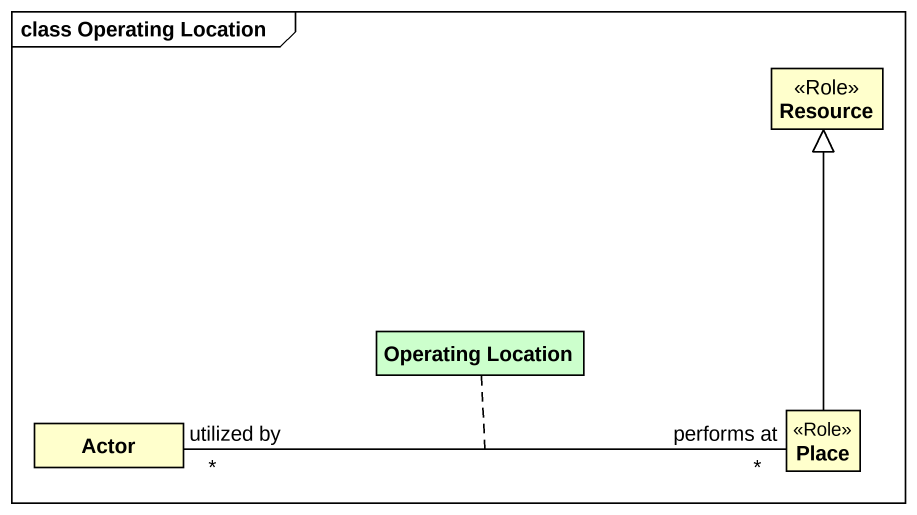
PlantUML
@startuml
mainframe class Operating Location
hide circle
hide empty members
class Resource <<Role>>
class "Operating Location" as Operating_Location #CCFFCC
class "Actor" as Actor_
class Place <<Role>>
Actor_ "utilized by\n*" -right- "performs at\n*" Place
(Actor_, Place) .. Operating_Location
Place -up-|> Resource
@enduml
